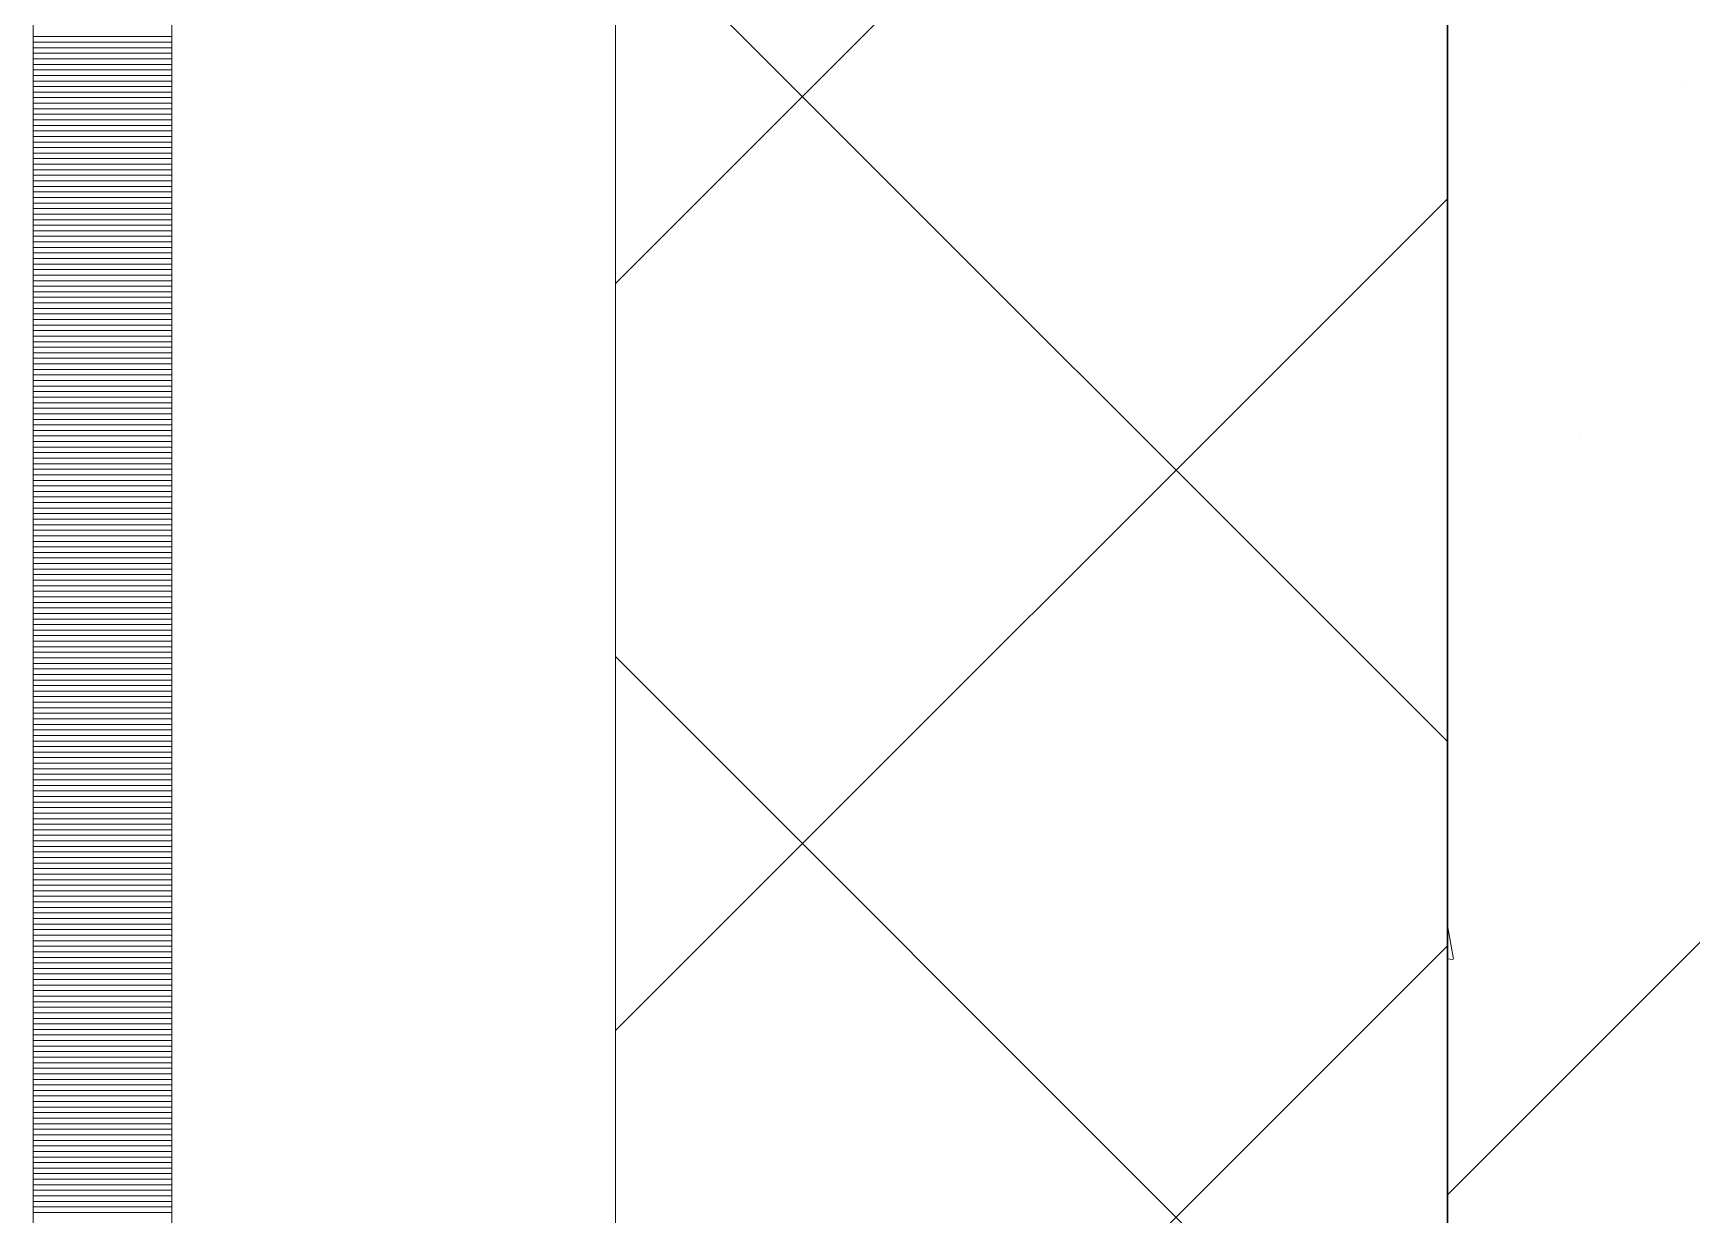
# Model space of a CAD drawing. Header units: millimetres. Extents: x 470010 to 1231400, y -134005 to 421770.
# Drawn here: x 672518.6 to 672817.6, y -70543.9 to -70330.9 of the extents above; entities that cross this region are included whole.
import ezdxf
from ezdxf.enums import TextEntityAlignment as Align

# ---------------------------------------------------------------- set-up
doc = ezdxf.new("R2010")
doc.units = ezdxf.units.MM
doc.linetypes.add('DASHED', pattern=[19.05, 12.7, -6.35])
doc.linetypes.add('HIDDEN2', pattern=[4.7625, 3.175, -1.5875])
doc.layers.get('Defpoints').update_dxf_attribs({"color": 140})
doc.layers.add('АР_Делит', color=120, linetype='Continuous', lineweight=0, plot=False)
for name, color, linetype, lineweight in [('АР_Колонны', 70, 'Continuous', 30), ('АР_Стены ЖБ', 7, 'Continuous', 35), ('АР_Стены ПЕНОблок', 52, 'Continuous', 20), ('АР_Тонкая', 254, 'Continuous', 5), ('АР_Утеплитель', 31, 'Continuous', 0), ('АР_Штриховка', 8, 'Continuous', 0)]:
    doc.layers.add(name, color=color, linetype=linetype, lineweight=lineweight)
doc.layers.add('РД_Оси_100', color=7, linetype='Continuous', lineweight=0, true_color=0x525252)
doc.styles.add('style1', font='ARIALN.TTF')

# ---------------------------------------------------------------- blocks, each defined once
blk = doc.blocks.new('СОШ_2200_АР_ОСИ_М100_28.05.24')
at = {"layer": 'АР_Делит', "color": 251, "linetype": 'DASHED', "true_color": 0x636466}
blk.add_lwpolyline([(114955, 135155), (114955, -355), (93595.036, -355), (93595.036, 13855), (94145, 13855), (94145, 68320), (66055, 68320), (66055, 13857.73), (83455, 13857.73), (83455, -355), (45245, -355), (45245, 13145), (44695, 13145), (44695, 26755), (45245, 26755), (45245, 68320), (20455, 68320), (20455, 26755), (27955, 26755), (27955, 13145), (-355, 13145), (-355, 100855)], dxfattribs=at)
blk = doc.blocks.new('A$C9108343f')
at = {"layer": 'АР_Колонны', "color": 18, "linetype": 'HIDDEN2', "lineweight": 25, "true_color": 0x000000}
blk.add_line((7054.96, 29005), (7054.96, 30205), dxfattribs=at)
at = {"layer": 'АР_Колонны', "color": 18, "linetype": 'Continuous', "lineweight": 15, "true_color": 0x000000}
blk.add_line((7054.96, 30205), (7054.96, 29005), dxfattribs=at)
blk.add_line((7054.96, 30205), (7054.96, 29005), dxfattribs=at)
at = {"layer": 'АР_Стены ЖБ', "color": 18, "linetype": 'Continuous', "lineweight": 30, "true_color": 0x000000}
blk.add_line((7054.96, 30205), (7054.96, 29005), dxfattribs=at)
at = {"layer": 'АР_Стены ПЕНОблок', "color": 18, "linetype": 'Continuous', "lineweight": 20, "true_color": 0x000000}
blk.add_line((7054.96, 97555), (7054.96, 21355), dxfattribs=at)
at = {"layer": 'АР_Тонкая', "color": 18, "linetype": 'Continuous', "lineweight": 5, "true_color": 0x000000}
for p, q in [((6799.96, 97555), (6799.96, 21355)), ((6824.96, 97555), (6824.96, 21355)), ((6824.96, 21355), (6824.96, 97555)), ((6904.96, 21355), (6904.96, 97555))]:
    blk.add_line(p, q, dxfattribs=at)
at = {"layer": 'АР_Утеплитель', "color": 18, "linetype": 'Continuous', "lineweight": 0, "true_color": 0x000000}
for p, q in [((6904.96, 97555), (6904.96, 21355)), ((7054.96, 21355), (7054.96, 97555))]:
    blk.add_line(p, q, dxfattribs=at)
at = {"layer": 'АР_Штриховка', "color": 18, "linetype": 'Continuous', "lineweight": 0, "true_color": 0x000000}
for p, q in [((6904.96, 29990.24), (7054.96, 30140.24)), ((7054.96, 29907.67), (6904.96, 30057.67)), ((6799.96, 30034.75), (6824.96, 30034.75)), ((6799.96, 30033.75), (6824.96, 30033.75)), ((6799.96, 30032.75), (6824.96, 30032.75)), ((6799.96, 30031.75), (6824.96, 30031.75)), ((6799.96, 30030.75), (6824.96, 30030.75)), ((6799.96, 30029.75), (6824.96, 30029.75)), ((6799.96, 30028.75), (6824.96, 30028.75)), ((6799.96, 30027.75), (6824.96, 30027.75)), ((6799.96, 30026.75), (6824.96, 30026.75)), ((6799.96, 30025.75), (6824.96, 30025.75)), ((6799.96, 30024.75), (6824.96, 30024.75)), ((7097.95, 30026.74), (7097.95, 30026.74)), ((6799.96, 30023.75), (6824.96, 30023.75)), ((6799.96, 30022.75), (6824.96, 30022.75)), ((6799.96, 30021.75), (6824.96, 30021.75)), ((6799.96, 30020.75), (6824.96, 30020.75)), ((6799.96, 30019.75), (6824.96, 30019.75)), ((6799.96, 30018.75), (6824.96, 30018.75)), ((6799.96, 30017.75), (6824.96, 30017.75)), ((6799.96, 30016.75), (6824.96, 30016.75)), ((6799.96, 30015.75), (6824.96, 30015.75)), ((6799.96, 30014.75), (6824.96, 30014.75)), ((6799.96, 30013.75), (6824.96, 30013.75)), ((6799.96, 30012.75), (6824.96, 30012.75)), ((6799.96, 30011.75), (6824.96, 30011.75)), ((6799.96, 30010.75), (6824.96, 30010.75)), ((6799.96, 30009.75), (6824.96, 30009.75)), ((6799.96, 30008.75), (6824.96, 30008.75)), ((6799.96, 30007.75), (6824.96, 30007.75)), ((6799.96, 30006.75), (6824.96, 30006.75)), ((6799.96, 30005.75), (6824.96, 30005.75)), ((6799.96, 30004.75), (6824.96, 30004.75)), ((6799.96, 30003.75), (6824.96, 30003.75)), ((6904.96, 29855.53), (7054.96, 30005.53)), ((6799.96, 30002.75), (6824.96, 30002.75)), ((6799.96, 30001.75), (6824.96, 30001.75)), ((6799.96, 30000.75), (6824.96, 30000.75)), ((6799.96, 29999.75), (6824.96, 29999.75)), ((6799.96, 29998.75), (6824.96, 29998.75)), ((6799.96, 29997.75), (6824.96, 29997.75)), ((6799.96, 29996.75), (6824.96, 29996.75)), ((6799.96, 29995.75), (6824.96, 29995.75)), ((6799.96, 29994.75), (6824.96, 29994.75)), ((6799.96, 29993.75), (6824.96, 29993.75)), ((6799.96, 29992.75), (6824.96, 29992.75)), ((6799.96, 29991.75), (6824.96, 29991.75)), ((6799.96, 29990.75), (6824.96, 29990.75)), ((6799.96, 29989.75), (6824.96, 29989.75)), ((6799.96, 29988.75), (6824.96, 29988.75)), ((6799.96, 29987.75), (6824.96, 29987.75)), ((6799.96, 29986.75), (6824.96, 29986.75)), ((6799.96, 29985.75), (6824.96, 29985.75)), ((6799.96, 29984.75), (6824.96, 29984.75)), ((6799.96, 29983.75), (6824.96, 29983.75)), ((6799.96, 29982.75), (6824.96, 29982.75)), ((6799.96, 29981.75), (6824.96, 29981.75)), ((6799.96, 29980.75), (6824.96, 29980.75)), ((6799.96, 29979.75), (6824.96, 29979.75)), ((6799.96, 29978.75), (6824.96, 29978.75)), ((6799.96, 29977.75), (6824.96, 29977.75)), ((6799.96, 29976.75), (6824.96, 29976.75)), ((6799.96, 29975.75), (6824.96, 29975.75)), ((6799.96, 29974.75), (6824.96, 29974.75)), ((6799.96, 29973.75), (6824.96, 29973.75)), ((6799.96, 29972.75), (6824.96, 29972.75)), ((6799.96, 29971.75), (6824.96, 29971.75)), ((6799.96, 29970.75), (6824.96, 29970.75)), ((6799.96, 29969.75), (6824.96, 29969.75)), ((6799.96, 29968.75), (6824.96, 29968.75)), ((6799.96, 29967.75), (6824.96, 29967.75)), ((6799.96, 29966.75), (6824.96, 29966.75)), ((6799.96, 29965.75), (6824.96, 29965.75)), ((6799.96, 29964.75), (6824.96, 29964.75)), ((6799.96, 29963.75), (6824.96, 29963.75)), ((6799.96, 29962.75), (6824.96, 29962.75)), ((6799.96, 29961.75), (6824.96, 29961.75)), ((6799.96, 29960.75), (6824.96, 29960.75)), ((6799.96, 29959.75), (6824.96, 29959.75)), ((6799.96, 29958.75), (6824.96, 29958.75)), ((6799.96, 29957.75), (6824.96, 29957.75)), ((6799.96, 29956.75), (6824.96, 29956.75)), ((6799.96, 29955.75), (6824.96, 29955.75)), ((6799.96, 29954.75), (6824.96, 29954.75)), ((6799.96, 29953.75), (6824.96, 29953.75)), ((6799.96, 29952.75), (6824.96, 29952.75)), ((6799.96, 29951.75), (6824.96, 29951.75)), ((6799.96, 29950.75), (6824.96, 29950.75)), ((6799.96, 29949.75), (6824.96, 29949.75)), ((6799.96, 29948.75), (6824.96, 29948.75)), ((6799.96, 29947.75), (6824.96, 29947.75)), ((6799.96, 29946.75), (6824.96, 29946.75)), ((6799.96, 29945.75), (6824.96, 29945.75)), ((6799.96, 29944.75), (6824.96, 29944.75)), ((6799.96, 29943.75), (6824.96, 29943.75)), ((6799.96, 29942.75), (6824.96, 29942.75)), ((6799.96, 29941.75), (6824.96, 29941.75)), ((6799.96, 29940.75), (6824.96, 29940.75)), ((6799.96, 29939.75), (6824.96, 29939.75)), ((6799.96, 29938.75), (6824.96, 29938.75)), ((6799.96, 29937.75), (6824.96, 29937.75)), ((6799.96, 29936.75), (6824.96, 29936.75)), ((6799.96, 29935.75), (6824.96, 29935.75)), ((6799.96, 29934.75), (6824.96, 29934.75)), ((6799.96, 29933.75), (6824.96, 29933.75)), ((6799.96, 29932.75), (6824.96, 29932.75)), ((6799.96, 29931.75), (6824.96, 29931.75)), ((6799.96, 29930.75), (6824.96, 29930.75)), ((6799.96, 29929.75), (6824.96, 29929.75)), ((6799.96, 29928.75), (6824.96, 29928.75)), ((6799.96, 29927.75), (6824.96, 29927.75)), ((6799.96, 29926.75), (6824.96, 29926.75)), ((6799.96, 29925.75), (6824.96, 29925.75)), ((6799.96, 29924.75), (6824.96, 29924.75)), ((6799.96, 29923.75), (6824.96, 29923.75)), ((6799.96, 29922.75), (6824.96, 29922.75)), ((7054.96, 29772.97), (6904.96, 29922.97)), ((6799.96, 29921.75), (6824.96, 29921.75)), ((6799.96, 29920.75), (6824.96, 29920.75)), ((6799.96, 29919.75), (6824.96, 29919.75)), ((6799.96, 29918.75), (6824.96, 29918.75)), ((6799.96, 29917.75), (6824.96, 29917.75)), ((6799.96, 29916.75), (6824.96, 29916.75)), ((6799.96, 29915.75), (6824.96, 29915.75)), ((6799.96, 29914.75), (6824.96, 29914.75)), ((6799.96, 29913.75), (6824.96, 29913.75)), ((6799.96, 29912.75), (6824.96, 29912.75)), ((6799.96, 29911.75), (6824.96, 29911.75)), ((6799.96, 29910.75), (6824.96, 29910.75)), ((6799.96, 29909.75), (6824.96, 29909.75)), ((6799.96, 29908.75), (6824.96, 29908.75)), ((6799.96, 29907.75), (6824.96, 29907.75)), ((6799.96, 29906.75), (6824.96, 29906.75)), ((6799.96, 29905.75), (6824.96, 29905.75)), ((6799.96, 29904.75), (6824.96, 29904.75)), ((6799.96, 29903.75), (6824.96, 29903.75)), ((6799.96, 29902.75), (6824.96, 29902.75)), ((6799.96, 29901.75), (6824.96, 29901.75)), ((6799.96, 29900.75), (6824.96, 29900.75)), ((6799.96, 29899.75), (6824.96, 29899.75)), ((6799.96, 29898.75), (6824.96, 29898.75)), ((6799.96, 29897.75), (6824.96, 29897.75)), ((6799.96, 29896.75), (6824.96, 29896.75)), ((6799.96, 29895.75), (6824.96, 29895.75)), ((6799.96, 29894.75), (6824.96, 29894.75)), ((6799.96, 29893.75), (6824.96, 29893.75)), ((6799.96, 29892.75), (6824.96, 29892.75)), ((6799.96, 29891.75), (6824.96, 29891.75)), ((6799.96, 29890.75), (6824.96, 29890.75)), ((6799.96, 29889.75), (6824.96, 29889.75)), ((6799.96, 29888.75), (6824.96, 29888.75)), ((6799.96, 29887.75), (6824.96, 29887.75)), ((6799.96, 29886.75), (6824.96, 29886.75)), ((6799.96, 29885.75), (6824.96, 29885.75)), ((6799.96, 29884.75), (6824.96, 29884.75)), ((6799.96, 29883.75), (6824.96, 29883.75)), ((6799.96, 29882.75), (6824.96, 29882.75)), ((6799.96, 29881.75), (6824.96, 29881.75)), ((6799.96, 29880.75), (6824.96, 29880.75)), ((6799.96, 29879.75), (6824.96, 29879.75)), ((6799.96, 29878.75), (6824.96, 29878.75)), ((6799.96, 29877.75), (6824.96, 29877.75)), ((6799.96, 29876.75), (6824.96, 29876.75)), ((6799.96, 29875.75), (6824.96, 29875.75)), ((6799.96, 29874.75), (6824.96, 29874.75)), ((6799.96, 29873.75), (6824.96, 29873.75)), ((6799.96, 29872.75), (6824.96, 29872.75)), ((6799.96, 29871.75), (6824.96, 29871.75)), ((7056.08, 29868.4), (7054.96, 29874.48)), ((6799.96, 29870.75), (6824.96, 29870.75)), ((6799.96, 29869.75), (6824.96, 29869.75)), ((6799.96, 29868.75), (6824.96, 29868.75)), ((6904.96, 29720.83), (7054.96, 29870.83)), ((6799.96, 29867.75), (6824.96, 29867.75)), ((6799.96, 29866.75), (6824.96, 29866.75)), ((6799.96, 29865.75), (6824.96, 29865.75)), ((7054.96, 29868.45), (7055.93, 29868.37)), ((6799.96, 29864.75), (6824.96, 29864.75)), ((6799.96, 29863.75), (6824.96, 29863.75)), ((6799.96, 29862.75), (6824.96, 29862.75)), ((6799.96, 29861.75), (6824.96, 29861.75)), ((6799.96, 29860.75), (6824.96, 29860.75)), ((6799.96, 29859.75), (6824.96, 29859.75)), ((6799.96, 29858.75), (6824.96, 29858.75)), ((6799.96, 29857.75), (6824.96, 29857.75)), ((6799.96, 29856.75), (6824.96, 29856.75)), ((6799.96, 29855.75), (6824.96, 29855.75)), ((6799.96, 29854.75), (6824.96, 29854.75)), ((6799.96, 29853.75), (6824.96, 29853.75)), ((6799.96, 29852.75), (6824.96, 29852.75)), ((6799.96, 29851.75), (6824.96, 29851.75)), ((6799.96, 29850.75), (6824.96, 29850.75)), ((6799.96, 29849.75), (6824.96, 29849.75)), ((6799.96, 29848.75), (6824.96, 29848.75)), ((6799.96, 29847.75), (6824.96, 29847.75)), ((6799.96, 29846.75), (6824.96, 29846.75)), ((6799.96, 29845.75), (6824.96, 29845.75)), ((6799.96, 29844.75), (6824.96, 29844.75)), ((6799.96, 29843.75), (6824.96, 29843.75)), ((6799.96, 29842.75), (6824.96, 29842.75)), ((6799.96, 29841.75), (6824.96, 29841.75)), ((6799.96, 29840.75), (6824.96, 29840.75)), ((6799.96, 29839.75), (6824.96, 29839.75)), ((6799.96, 29838.75), (6824.96, 29838.75)), ((6799.96, 29837.75), (6824.96, 29837.75)), ((6799.96, 29836.75), (6824.96, 29836.75)), ((6799.96, 29835.75), (6824.96, 29835.75)), ((6799.96, 29834.75), (6824.96, 29834.75)), ((6799.96, 29833.75), (6824.96, 29833.75)), ((6799.96, 29832.75), (6824.96, 29832.75)), ((6799.96, 29831.75), (6824.96, 29831.75)), ((6799.96, 29830.75), (6824.96, 29830.75)), ((6799.96, 29829.75), (6824.96, 29829.75)), ((6799.96, 29828.75), (6824.96, 29828.75)), ((6799.96, 29827.75), (6824.96, 29827.75)), ((6799.96, 29826.75), (6824.96, 29826.75)), ((6799.96, 29825.75), (6824.96, 29825.75)), ((6799.96, 29824.75), (6824.96, 29824.75)), ((6799.96, 29823.75), (6824.96, 29823.75)), ((6799.96, 29822.75), (6824.96, 29822.75))]:
    blk.add_line(p, q, dxfattribs=at)
at = {"layer": 'АР_Штриховка', "color": 18, "linetype": 'Continuous', "lineweight": 5, "true_color": 0x000000}
for p, q in [((7054.96, 29825.93), (7274.96, 30045.93)), ((7078.99, 29962.22), (7078.99, 29962.22))]:
    blk.add_line(p, q, dxfattribs=at)
at = {"layer": 'РД_Оси_100'}
blk.add_blockref('СОШ_2200_АР_ОСИ_М100_28.05.24', (7154.96, 6755), dxfattribs=at)
at = {"layer": 'Defpoints', "color": 18, "true_color": 0x000000, "style": 'style1'}
for p in [(143949.34, 316089.12), (143974.98, 281639.5), (143890.4, 273244.71), (143839.99, 264276.81), (143967.75, 254892.38), (12251.96, 104178.14), (12382.58, 96023.14)]:
    blk.add_attdef('АР-ПОМЕЩЕНИЕ:НАИМЕНОВАНИЕ', text='', height=100, dxfattribs=at).set_placement(p, align=Align.MIDDLE)
at = {"layer": 'Defpoints', "color": 18, "true_color": 0x000000, "style": 'style1', "flags": 8}
for p in [(143951.3, 279099.09), (143848.34, 269251.11), (143875.33, 260094.25), (144049.74, 250824.7), (163419.28, 238153.36), (155897.46, 237965.97), (183037.2, 237965.97), (143342.94, 237876.19)]:
    blk.add_attdef('АР-ПОМЕЩЕНИЕ:НАИМЕНОВАНИЕ', text='', height=100, dxfattribs=at).set_placement(p, align=Align.MIDDLE)

msp = doc.modelspace()

# ---------------------------------------------------------------- linework, layer by layer
at = {"layer": 'АР_Колонны', "color": 18, "linetype": 'HIDDEN2', "lineweight": 25, "true_color": 0x000000}
msp.add_line((672773.57, -71361.242), (672773.57, -70161.242), dxfattribs=at)
at = {"layer": 'АР_Колонны', "color": 18, "linetype": 'Continuous', "lineweight": 15, "true_color": 0x000000}
msp.add_line((672773.57, -70161.242), (672773.57, -71361.242), dxfattribs=at)
msp.add_line((672773.57, -70161.242), (672773.57, -71361.242), dxfattribs=at)
at = {"layer": 'АР_Стены ЖБ', "color": 18, "linetype": 'Continuous', "lineweight": 30, "true_color": 0x000000}
msp.add_line((672773.57, -70161.242), (672773.57, -71361.242), dxfattribs=at)
at = {"layer": 'АР_Стены ПЕНОблок', "color": 18, "linetype": 'Continuous', "lineweight": 20, "true_color": 0x000000}
msp.add_line((672773.57, -2811.242), (672773.57, -79011.242), dxfattribs=at)
at = {"layer": 'АР_Тонкая', "color": 18, "linetype": 'Continuous', "lineweight": 5, "true_color": 0x000000}
for p, q in [((672518.57, -2811.242), (672518.57, -79011.242)), ((672543.57, -2811.242), (672543.57, -79011.242)), ((672543.57, -79011.242), (672543.57, -2811.242)), ((672623.57, -79011.242), (672623.57, -2811.242))]:
    msp.add_line(p, q, dxfattribs=at)
at = {"layer": 'АР_Утеплитель', "color": 18, "linetype": 'Continuous', "lineweight": 0, "true_color": 0x000000}
for p, q in [((672623.57, -2811.242), (672623.57, -79011.242)), ((672773.57, -79011.242), (672773.57, -2811.242))]:
    msp.add_line(p, q, dxfattribs=at)
at = {"layer": 'АР_Штриховка', "color": 18, "linetype": 'Continuous', "lineweight": 0, "true_color": 0x000000}
for p, q in [((672623.57, -70376.003), (672773.57, -70226.003)), ((672773.57, -70458.57), (672623.57, -70308.57)), ((672518.57, -70331.492), (672543.57, -70331.492)), ((672518.57, -70332.492), (672543.57, -70332.492)), ((672518.57, -70333.492), (672543.57, -70333.492)), ((672518.57, -70334.492), (672543.57, -70334.492)), ((672518.57, -70335.492), (672543.57, -70335.492)), ((672518.57, -70336.492), (672543.57, -70336.492)), ((672518.57, -70337.492), (672543.57, -70337.492)), ((672518.57, -70338.492), (672543.57, -70338.492)), ((672518.57, -70339.492), (672543.57, -70339.492)), ((672518.57, -70340.492), (672543.57, -70340.492)), ((672518.57, -70341.492), (672543.57, -70341.492)), ((672518.57, -70342.492), (672543.57, -70342.492)), ((672518.57, -70343.492), (672543.57, -70343.492)), ((672518.57, -70344.492), (672543.57, -70344.492)), ((672518.57, -70345.492), (672543.57, -70345.492)), ((672518.57, -70346.492), (672543.57, -70346.492)), ((672518.57, -70347.492), (672543.57, -70347.492)), ((672518.57, -70348.492), (672543.57, -70348.492)), ((672518.57, -70349.492), (672543.57, -70349.492)), ((672518.57, -70350.492), (672543.57, -70350.492)), ((672518.57, -70351.492), (672543.57, -70351.492)), ((672518.57, -70352.492), (672543.57, -70352.492)), ((672518.57, -70353.492), (672543.57, -70353.492)), ((672518.57, -70354.492), (672543.57, -70354.492)), ((672518.57, -70355.492), (672543.57, -70355.492)), ((672518.57, -70356.492), (672543.57, -70356.492)), ((672518.57, -70357.492), (672543.57, -70357.492)), ((672518.57, -70358.492), (672543.57, -70358.492)), ((672518.57, -70359.492), (672543.57, -70359.492)), ((672518.57, -70360.492), (672543.57, -70360.492)), ((672518.57, -70361.492), (672543.57, -70361.492)), ((672518.57, -70362.492), (672543.57, -70362.492)), ((672623.57, -70510.707), (672773.57, -70360.707)), ((672518.57, -70363.492), (672543.57, -70363.492)), ((672518.57, -70364.492), (672543.57, -70364.492)), ((672518.57, -70365.492), (672543.57, -70365.492)), ((672518.57, -70366.492), (672543.57, -70366.492)), ((672518.57, -70367.492), (672543.57, -70367.492)), ((672518.57, -70368.492), (672543.57, -70368.492)), ((672518.57, -70369.492), (672543.57, -70369.492)), ((672518.57, -70370.492), (672543.57, -70370.492)), ((672518.57, -70371.492), (672543.57, -70371.492)), ((672518.57, -70372.492), (672543.57, -70372.492)), ((672518.57, -70373.492), (672543.57, -70373.492)), ((672518.57, -70374.492), (672543.57, -70374.492)), ((672518.57, -70375.492), (672543.57, -70375.492)), ((672518.57, -70376.492), (672543.57, -70376.492)), ((672518.57, -70377.492), (672543.57, -70377.492)), ((672518.57, -70378.492), (672543.57, -70378.492)), ((672518.57, -70379.492), (672543.57, -70379.492)), ((672518.57, -70380.492), (672543.57, -70380.492)), ((672518.57, -70381.492), (672543.57, -70381.492)), ((672518.57, -70382.492), (672543.57, -70382.492)), ((672518.57, -70383.492), (672543.57, -70383.492)), ((672518.57, -70384.492), (672543.57, -70384.492)), ((672518.57, -70385.492), (672543.57, -70385.492)), ((672518.57, -70386.492), (672543.57, -70386.492)), ((672518.57, -70387.492), (672543.57, -70387.492)), ((672518.57, -70388.492), (672543.57, -70388.492)), ((672518.57, -70389.492), (672543.57, -70389.492)), ((672518.57, -70390.492), (672543.57, -70390.492)), ((672518.57, -70391.492), (672543.57, -70391.492)), ((672518.57, -70392.492), (672543.57, -70392.492)), ((672518.57, -70393.492), (672543.57, -70393.492)), ((672518.57, -70394.492), (672543.57, -70394.492)), ((672518.57, -70395.492), (672543.57, -70395.492)), ((672518.57, -70396.492), (672543.57, -70396.492)), ((672518.57, -70397.492), (672543.57, -70397.492)), ((672518.57, -70398.492), (672543.57, -70398.492)), ((672518.57, -70399.492), (672543.57, -70399.492)), ((672518.57, -70400.492), (672543.57, -70400.492)), ((672518.57, -70401.492), (672543.57, -70401.492)), ((672518.57, -70402.492), (672543.57, -70402.492)), ((672518.57, -70403.492), (672543.57, -70403.492)), ((672518.57, -70404.492), (672543.57, -70404.492)), ((672518.57, -70405.492), (672543.57, -70405.492)), ((672518.57, -70406.492), (672543.57, -70406.492)), ((672518.57, -70407.492), (672543.57, -70407.492)), ((672518.57, -70408.492), (672543.57, -70408.492)), ((672518.57, -70409.492), (672543.57, -70409.492)), ((672518.57, -70410.492), (672543.57, -70410.492)), ((672518.57, -70411.492), (672543.57, -70411.492)), ((672518.57, -70412.492), (672543.57, -70412.492)), ((672518.57, -70413.492), (672543.57, -70413.492)), ((672518.57, -70414.492), (672543.57, -70414.492)), ((672518.57, -70415.492), (672543.57, -70415.492)), ((672518.57, -70416.492), (672543.57, -70416.492)), ((672518.57, -70417.492), (672543.57, -70417.492)), ((672518.57, -70418.492), (672543.57, -70418.492)), ((672518.57, -70419.492), (672543.57, -70419.492)), ((672518.57, -70420.492), (672543.57, -70420.492)), ((672518.57, -70421.492), (672543.57, -70421.492)), ((672518.57, -70422.492), (672543.57, -70422.492)), ((672518.57, -70423.492), (672543.57, -70423.492)), ((672518.57, -70424.492), (672543.57, -70424.492)), ((672518.57, -70425.492), (672543.57, -70425.492)), ((672518.57, -70426.492), (672543.57, -70426.492)), ((672518.57, -70427.492), (672543.57, -70427.492)), ((672518.57, -70428.492), (672543.57, -70428.492)), ((672518.57, -70429.492), (672543.57, -70429.492)), ((672518.57, -70430.492), (672543.57, -70430.492)), ((672518.57, -70431.492), (672543.57, -70431.492)), ((672518.57, -70432.492), (672543.57, -70432.492)), ((672518.57, -70433.492), (672543.57, -70433.492)), ((672518.57, -70434.492), (672543.57, -70434.492)), ((672518.57, -70435.492), (672543.57, -70435.492)), ((672518.57, -70436.492), (672543.57, -70436.492)), ((672518.57, -70437.492), (672543.57, -70437.492)), ((672518.57, -70438.492), (672543.57, -70438.492)), ((672518.57, -70439.492), (672543.57, -70439.492)), ((672518.57, -70440.492), (672543.57, -70440.492)), ((672518.57, -70441.492), (672543.57, -70441.492)), ((672518.57, -70442.492), (672543.57, -70442.492)), ((672518.57, -70443.492), (672543.57, -70443.492)), ((672773.57, -70593.274), (672623.57, -70443.274)), ((672518.57, -70444.492), (672543.57, -70444.492)), ((672518.57, -70445.492), (672543.57, -70445.492)), ((672518.57, -70446.492), (672543.57, -70446.492)), ((672518.57, -70447.492), (672543.57, -70447.492)), ((672518.57, -70448.492), (672543.57, -70448.492)), ((672518.57, -70449.492), (672543.57, -70449.492)), ((672518.57, -70450.492), (672543.57, -70450.492)), ((672518.57, -70451.492), (672543.57, -70451.492)), ((672518.57, -70452.492), (672543.57, -70452.492)), ((672518.57, -70453.492), (672543.57, -70453.492)), ((672518.57, -70454.492), (672543.57, -70454.492)), ((672518.57, -70455.492), (672543.57, -70455.492)), ((672518.57, -70456.492), (672543.57, -70456.492)), ((672518.57, -70457.492), (672543.57, -70457.492)), ((672518.57, -70458.492), (672543.57, -70458.492)), ((672518.57, -70459.492), (672543.57, -70459.492)), ((672518.57, -70460.492), (672543.57, -70460.492)), ((672518.57, -70461.492), (672543.57, -70461.492)), ((672518.57, -70462.492), (672543.57, -70462.492)), ((672518.57, -70463.492), (672543.57, -70463.492)), ((672518.57, -70464.492), (672543.57, -70464.492)), ((672518.57, -70465.492), (672543.57, -70465.492)), ((672518.57, -70466.492), (672543.57, -70466.492)), ((672518.57, -70467.492), (672543.57, -70467.492)), ((672518.57, -70468.492), (672543.57, -70468.492)), ((672518.57, -70469.492), (672543.57, -70469.492)), ((672518.57, -70470.492), (672543.57, -70470.492)), ((672518.57, -70471.492), (672543.57, -70471.492)), ((672518.57, -70472.492), (672543.57, -70472.492)), ((672518.57, -70473.492), (672543.57, -70473.492)), ((672518.57, -70474.492), (672543.57, -70474.492)), ((672518.57, -70475.492), (672543.57, -70475.492)), ((672518.57, -70476.492), (672543.57, -70476.492)), ((672518.57, -70477.492), (672543.57, -70477.492)), ((672518.57, -70478.492), (672543.57, -70478.492)), ((672518.57, -70479.492), (672543.57, -70479.492)), ((672518.57, -70480.492), (672543.57, -70480.492)), ((672518.57, -70481.492), (672543.57, -70481.492)), ((672518.57, -70482.492), (672543.57, -70482.492)), ((672518.57, -70483.492), (672543.57, -70483.492)), ((672518.57, -70484.492), (672543.57, -70484.492)), ((672518.57, -70485.492), (672543.57, -70485.492)), ((672518.57, -70486.492), (672543.57, -70486.492)), ((672518.57, -70487.492), (672543.57, -70487.492)), ((672518.57, -70488.492), (672543.57, -70488.492)), ((672518.57, -70489.492), (672543.57, -70489.492)), ((672518.57, -70490.492), (672543.57, -70490.492)), ((672518.57, -70491.492), (672543.57, -70491.492)), ((672774.692, -70497.847), (672773.57, -70491.765)), ((672518.57, -70492.492), (672543.57, -70492.492)), ((672518.57, -70493.492), (672543.57, -70493.492)), ((672518.57, -70494.492), (672543.57, -70494.492)), ((672518.57, -70495.492), (672543.57, -70495.492)), ((672518.57, -70496.492), (672543.57, -70496.492)), ((672518.57, -70497.492), (672543.57, -70497.492)), ((672623.57, -70645.411), (672773.57, -70495.411)), ((672773.57, -70497.788), (672774.545, -70497.874)), ((672518.57, -70498.492), (672543.57, -70498.492)), ((672518.57, -70499.492), (672543.57, -70499.492)), ((672518.57, -70500.492), (672543.57, -70500.492)), ((672518.57, -70501.492), (672543.57, -70501.492)), ((672518.57, -70502.492), (672543.57, -70502.492)), ((672518.57, -70503.492), (672543.57, -70503.492)), ((672518.57, -70504.492), (672543.57, -70504.492)), ((672518.57, -70505.492), (672543.57, -70505.492)), ((672518.57, -70506.492), (672543.57, -70506.492)), ((672518.57, -70507.492), (672543.57, -70507.492)), ((672518.57, -70508.492), (672543.57, -70508.492)), ((672518.57, -70509.492), (672543.57, -70509.492)), ((672518.57, -70510.492), (672543.57, -70510.492)), ((672518.57, -70511.492), (672543.57, -70511.492)), ((672518.57, -70512.492), (672543.57, -70512.492)), ((672518.57, -70513.492), (672543.57, -70513.492)), ((672518.57, -70514.492), (672543.57, -70514.492)), ((672518.57, -70515.492), (672543.57, -70515.492)), ((672518.57, -70516.492), (672543.57, -70516.492)), ((672518.57, -70517.492), (672543.57, -70517.492)), ((672518.57, -70518.492), (672543.57, -70518.492)), ((672518.57, -70519.492), (672543.57, -70519.492)), ((672518.57, -70520.492), (672543.57, -70520.492)), ((672518.57, -70521.492), (672543.57, -70521.492)), ((672518.57, -70522.492), (672543.57, -70522.492)), ((672518.57, -70523.492), (672543.57, -70523.492)), ((672518.57, -70524.492), (672543.57, -70524.492)), ((672518.57, -70525.492), (672543.57, -70525.492)), ((672518.57, -70526.492), (672543.57, -70526.492)), ((672518.57, -70527.492), (672543.57, -70527.492)), ((672518.57, -70528.492), (672543.57, -70528.492)), ((672518.57, -70529.492), (672543.57, -70529.492)), ((672518.57, -70530.492), (672543.57, -70530.492)), ((672518.57, -70531.492), (672543.57, -70531.492)), ((672518.57, -70532.492), (672543.57, -70532.492)), ((672518.57, -70533.492), (672543.57, -70533.492)), ((672518.57, -70534.492), (672543.57, -70534.492)), ((672518.57, -70535.492), (672543.57, -70535.492)), ((672518.57, -70536.492), (672543.57, -70536.492)), ((672518.57, -70537.492), (672543.57, -70537.492)), ((672518.57, -70538.492), (672543.57, -70538.492)), ((672518.57, -70539.492), (672543.57, -70539.492)), ((672518.57, -70540.492), (672543.57, -70540.492)), ((672518.57, -70541.492), (672543.57, -70541.492)), ((672518.57, -70542.492), (672543.57, -70542.492)), ((672518.57, -70543.492), (672543.57, -70543.492))]:
    msp.add_line(p, q, dxfattribs=at)
at = {"layer": 'АР_Штриховка', "color": 18, "linetype": 'Continuous', "lineweight": 5, "true_color": 0x000000}
msp.add_line((672773.57, -70540.312), (672993.57, -70320.312), dxfattribs=at)

# ---------------------------------------------------------------- block references
msp.add_blockref('A$C9108343f', (665718.612, -100366.242))
at = {"layer": 'РД_Оси_100'}
msp.add_blockref('СОШ_2200_АР_ОСИ_М100_28.05.24', (672873.57, -93611.242), dxfattribs=at)

doc.saveas('drawing.dxf')
